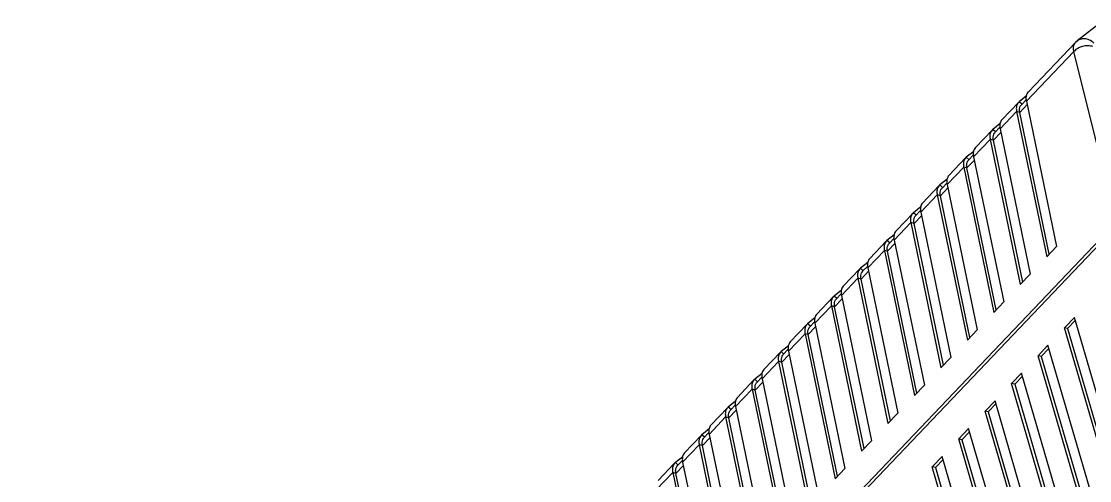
# Model space of a CAD drawing. Header units: millimetres. Extents: x 14343 to 15285, y -9166 to -7819.
# Drawn here: x 14993.4 to 15108.2, y -8567.8 to -8518.4 of the extents above; entities that cross this region are included whole.
import ezdxf

# ---------------------------------------------------------------- set-up
doc = ezdxf.new("R2010")
doc.units = ezdxf.units.MM

# ---------------------------------------------------------------- blocks, each defined once
blk = doc.blocks.new('u9')
at = {"color": 7, "linetype": 'Continuous'}
for p, q in [((-297.249, 47.603), (-179.484, 171.242)), ((-297.158, 47.239), (-179.418, 170.852)), ((-277.705, 73.616), (-282.383, 89.664)), ((-249.464, 74.163), (-252.699, 89.786)), ((-283.11, 88.485), (-278.429, 72.424)), ((-282.047, 89.602), (-277.365, 73.54)), ((-250.528, 73.046), (-253.763, 88.669)), ((-252.965, 89.506), (-249.807, 74.252)), ((-280.549, 70.63), (-285.227, 86.678)), ((-284.891, 86.615), (-280.21, 70.554)), ((-255.809, 86.52), (-252.652, 71.265)), ((-252.309, 71.176), (-255.543, 86.799)), ((-285.955, 85.499), (-281.273, 69.437)), ((-253.373, 70.059), (-256.607, 85.682)), ((-283.394, 67.644), (-288.072, 83.692)), ((-287.736, 83.629), (-283.054, 67.568)), ((-258.654, 83.533), (-255.496, 68.279)), ((-255.153, 68.19), (-258.388, 83.813)), ((-288.799, 82.512), (-284.118, 66.451)), ((-256.217, 67.073), (-259.452, 82.696)), ((-286.238, 64.657), (-290.916, 80.705)), ((-290.58, 80.643), (-285.899, 64.581)), ((-261.499, 80.547), (-258.341, 65.292)), ((-257.998, 65.203), (-261.232, 80.826)), ((-291.644, 79.526), (-286.962, 63.464)), ((-259.062, 64.086), (-262.296, 79.71)), ((-289.083, 61.671), (-293.761, 77.719)), ((-293.425, 77.656), (-288.743, 61.595)), ((-264.343, 77.561), (-261.185, 62.306)), ((-260.843, 62.217), (-264.077, 77.84)), ((-294.489, 76.539), (-289.807, 60.478)), ((-261.906, 61.1), (-265.141, 76.723)), ((-247.684, 76.032), (-249.464, 74.163)), ((-291.928, 58.684), (-296.605, 74.732)), ((-296.269, 74.67), (-291.588, 58.608)), ((-266.921, 74.854), (-267.985, 73.737)), ((-263.687, 59.231), (-266.921, 74.854)), ((-247.884, 75.037), (-249.664, 73.168)), ((-297.334, 73.555), (-292.651, 57.492)), ((-277.705, 73.616), (-278.525, 72.755)), ((-277.365, 73.54), (-278.429, 72.424)), ((-277.705, 73.616), (-277.365, 73.54)), ((-264.751, 58.114), (-267.985, 73.737)), ((-267.188, 74.574), (-264.03, 59.32)), ((-249.807, 74.252), (-250.605, 73.414)), ((-249.807, 74.252), (-249.464, 74.163)), ((-250.528, 73.046), (-252.309, 71.176)), ((-250.534, 72.468), (-249.743, 73.096)), ((-250.514, 72.856), (-249.974, 73.423)), ((-250.04, 73.363), (-249.743, 73.096)), ((-269.766, 71.867), (-270.83, 70.75)), ((-270.032, 71.588), (-266.874, 56.333)), ((-266.532, 56.244), (-269.766, 71.867)), ((-252.652, 71.265), (-253.449, 70.428)), ((-252.652, 71.265), (-252.309, 71.176)), ((-250.728, 72.051), (-252.509, 70.182)), ((-280.549, 70.63), (-281.37, 69.769)), ((-280.21, 70.554), (-281.273, 69.437)), ((-280.549, 70.63), (-280.21, 70.554)), ((-267.595, 55.127), (-270.83, 70.75)), ((-253.378, 69.482), (-252.588, 70.109)), ((-253.359, 69.869), (-252.818, 70.437)), ((-252.884, 70.376), (-252.588, 70.109)), ((-253.573, 69.065), (-255.353, 67.195)), ((-253.373, 70.059), (-255.153, 68.19)), ((-272.61, 68.881), (-273.674, 67.764)), ((-272.877, 68.601), (-269.719, 53.347)), ((-269.376, 53.258), (-272.61, 68.881)), ((-255.496, 68.279), (-256.294, 67.442)), ((-255.496, 68.279), (-255.153, 68.19)), ((-283.394, 67.644), (-284.214, 66.782)), ((-283.054, 67.568), (-284.118, 66.451)), ((-283.394, 67.644), (-283.054, 67.568)), ((-270.44, 52.141), (-273.674, 67.764)), ((-256.217, 67.073), (-257.998, 65.203)), ((-256.223, 66.496), (-255.432, 67.123)), ((-256.203, 66.883), (-255.663, 67.45)), ((-255.729, 67.39), (-255.432, 67.123)), ((-275.455, 65.895), (-276.519, 64.778)), ((-275.721, 65.615), (-272.563, 50.361)), ((-272.221, 50.271), (-275.455, 65.895)), ((-256.417, 66.078), (-258.198, 64.209)), ((-286.238, 64.657), (-287.059, 63.796)), ((-285.899, 64.581), (-286.962, 63.464)), ((-286.238, 64.657), (-285.899, 64.581)), ((-273.284, 49.155), (-276.519, 64.778)), ((-258.341, 65.292), (-259.138, 64.455)), ((-259.048, 63.897), (-258.507, 64.464)), ((-258.573, 64.404), (-258.277, 64.137)), ((-258.341, 65.292), (-257.998, 65.203)), ((-259.062, 64.086), (-260.843, 62.217)), ((-259.067, 63.509), (-258.277, 64.137)), ((-278.299, 62.908), (-279.363, 61.791)), ((-278.566, 62.629), (-275.408, 47.374)), ((-275.065, 47.285), (-278.299, 62.908)), ((-261.185, 62.306), (-261.983, 61.469)), ((-261.185, 62.306), (-260.843, 62.217)), ((-259.262, 63.092), (-261.042, 61.222)), ((-289.083, 61.671), (-289.904, 60.809)), ((-288.743, 61.595), (-289.807, 60.478)), ((-289.083, 61.671), (-288.743, 61.595)), ((-276.129, 46.168), (-279.363, 61.791)), ((-261.906, 61.1), (-263.687, 59.231)), ((-261.912, 60.523), (-261.121, 61.15)), ((-261.892, 60.91), (-261.352, 61.477)), ((-261.418, 61.417), (-261.121, 61.15)), ((-281.144, 59.922), (-282.208, 58.805)), ((-277.91, 44.299), (-281.144, 59.922)), ((-262.106, 60.105), (-263.887, 58.236)), ((-291.928, 58.684), (-292.748, 57.823)), ((-291.588, 58.608), (-292.651, 57.492)), ((-291.928, 58.684), (-291.588, 58.608)), ((-278.973, 43.182), (-282.208, 58.805)), ((-281.41, 59.642), (-278.252, 44.388)), ((-264.03, 59.32), (-264.827, 58.482)), ((-264.03, 59.32), (-263.687, 59.231)), ((-264.751, 58.114), (-266.532, 56.244)), ((-264.756, 57.537), (-263.966, 58.164)), ((-264.737, 57.924), (-264.196, 58.491)), ((-264.262, 58.431), (-263.966, 58.164)), ((-283.988, 56.935), (-285.052, 55.819)), ((-284.255, 56.656), (-281.097, 41.401)), ((-280.754, 41.312), (-283.988, 56.935)), ((-266.874, 56.333), (-267.672, 55.496)), ((-266.874, 56.333), (-266.532, 56.244)), ((-264.951, 57.119), (-266.731, 55.25)), ((-281.818, 40.195), (-285.052, 55.819)), ((-267.601, 54.55), (-266.81, 55.177)), ((-267.581, 54.937), (-267.041, 55.505)), ((-267.107, 55.444), (-266.81, 55.177)), ((-267.795, 54.133), (-269.576, 52.263)), ((-267.595, 55.127), (-269.376, 53.258)), ((-286.833, 53.949), (-287.897, 52.832)), ((-287.099, 53.669), (-283.941, 38.415)), ((-283.599, 38.326), (-286.833, 53.949)), ((-269.719, 53.347), (-270.516, 52.51)), ((-269.719, 53.347), (-269.376, 53.258)), ((-284.662, 37.209), (-287.897, 52.832)), ((-270.44, 52.141), (-272.221, 50.271)), ((-270.445, 51.564), (-269.655, 52.191)), ((-270.426, 51.951), (-269.885, 52.518)), ((-269.951, 52.458), (-269.655, 52.191)), ((-289.677, 50.963), (-290.741, 49.846)), ((-289.944, 50.683), (-286.786, 35.429)), ((-286.443, 35.339), (-289.677, 50.963)), ((-270.64, 51.146), (-272.42, 49.277)), ((-287.507, 34.22), (-290.741, 49.846)), ((-272.563, 50.361), (-273.361, 49.523)), ((-273.27, 48.965), (-272.73, 49.532)), ((-272.796, 49.472), (-272.499, 49.205)), ((-272.563, 50.361), (-272.221, 50.271)), ((-273.284, 49.155), (-275.065, 47.285)), ((-273.29, 48.577), (-272.499, 49.205)), ((-297.158, 47.239), (-292.594, 28.879)), ((-275.408, 47.374), (-276.205, 46.537)), ((-275.408, 47.374), (-275.065, 47.285)), ((-273.484, 48.16), (-275.265, 46.29)), ((-276.129, 46.168), (-277.91, 44.299)), ((-276.134, 45.591), (-275.344, 46.218)), ((-276.115, 45.978), (-275.574, 46.545)), ((-275.64, 46.485), (-275.344, 46.218)), ((-276.329, 45.174), (-278.109, 43.304)), ((-278.252, 44.388), (-279.05, 43.55)), ((-278.252, 44.388), (-277.91, 44.299)), ((-278.973, 43.182), (-280.754, 41.312)), ((-278.979, 42.605), (-278.189, 43.232)), ((-278.959, 42.992), (-278.419, 43.559)), ((-278.485, 43.499), (-278.189, 43.232)), ((-281.097, 41.401), (-281.894, 40.564)), ((-281.097, 41.401), (-280.754, 41.312)), ((-279.173, 42.187), (-280.954, 40.318)), ((-281.823, 39.618), (-281.033, 40.245)), ((-281.804, 40.005), (-281.264, 40.573)), ((-281.329, 40.512), (-281.033, 40.245)), ((-282.018, 39.201), (-283.798, 37.331)), ((-281.818, 40.195), (-283.599, 38.326)), ((-283.941, 38.415), (-284.739, 37.578)), ((-283.941, 38.415), (-283.599, 38.326)), ((-284.662, 37.209), (-286.443, 35.339)), ((-284.668, 36.632), (-283.878, 37.259)), ((-284.648, 37.019), (-284.108, 37.586)), ((-284.174, 37.526), (-283.878, 37.259)), ((-284.862, 36.214), (-286.643, 34.345)), ((-286.786, 35.429), (-287.583, 34.591)), ((-287.493, 34.033), (-286.953, 34.6)), ((-287.018, 34.54), (-286.722, 34.273)), ((-286.786, 35.429), (-286.443, 35.339)), ((-287.507, 34.22), (-292.594, 28.879)), ((-287.512, 33.646), (-286.722, 34.273)), ((-287.707, 33.226), (-292.781, 27.899)), ((-295.648, 25.629), (-292.97, 27.727)), ((-292.971, 27.726), (-292.781, 27.899))]:
    blk.add_line(p, q, dxfattribs=at)
for centre, radius, start, end in [((-250.202, 73.674), 0.738, 308.45051, 312.37169), ((-250.222, 73.695), 0.767, 312.37257, 316.60688), ((-253.047, 70.688), 0.738, 308.45051, 312.37169), ((-253.066, 70.709), 0.767, 312.37257, 316.60688), ((-255.892, 67.701), 0.738, 308.45051, 312.37169), ((-255.911, 67.722), 0.767, 312.37257, 316.60688), ((-258.736, 64.715), 0.738, 308.45051, 312.37169), ((-258.755, 64.736), 0.767, 312.37257, 316.60688), ((-261.581, 61.728), 0.738, 308.45051, 312.37169), ((-261.6, 61.749), 0.767, 312.37257, 316.60688), ((-264.425, 58.742), 0.738, 308.45051, 312.37169), ((-264.444, 58.763), 0.767, 312.37257, 316.60688), ((-267.27, 55.756), 0.738, 308.45051, 312.37169), ((-267.289, 55.777), 0.767, 312.37257, 316.60688), ((-270.114, 52.769), 0.738, 308.45051, 312.37169), ((-270.133, 52.79), 0.767, 312.37257, 316.60688), ((-272.959, 49.783), 0.738, 308.45051, 312.37169), ((-272.978, 49.804), 0.767, 312.37257, 316.60688), ((-275.803, 46.796), 0.738, 308.45051, 312.37169), ((-275.822, 46.817), 0.767, 312.37257, 316.60688), ((-278.648, 43.81), 0.738, 308.45051, 312.37169), ((-278.667, 43.831), 0.767, 312.37257, 316.60688), ((-281.492, 40.824), 0.738, 308.45051, 312.37169), ((-281.511, 40.845), 0.767, 312.37257, 316.60688), ((-284.337, 37.837), 0.738, 308.45051, 312.37169), ((-284.356, 37.858), 0.767, 312.37257, 316.60688), ((-287.181, 34.851), 0.738, 308.45051, 312.37169), ((-287.2, 34.872), 0.767, 312.37257, 316.60688)]:
    blk.add_arc(centre, radius, start, end, dxfattribs=at)
for points, start_tangent, end_tangent in [([(-249.86, 73.587), (-249.974, 73.423)], (-0.444091, -0.8959817), (-0.6871584, -0.7265076)), ([(-249.807, 74.252), (-249.78, 73.89), (-249.86, 73.587)], (0.2027194, -0.9792369), (-0.444091, -0.8959817)), ([(-249.527, 73.365), (-249.432, 73.729), (-249.464, 74.162)], (0.4440944, 0.89598), (-0.2027194, 0.9792369)), ([(-250.728, 72.051), (-250.591, 72.248), (-250.496, 72.612)], (0.6871592, 0.7265069), (0.0794904, 0.9968356)), ([(-250.496, 72.612), (-250.528, 73.046)], (0.0794904, 0.9968356), (-0.2027194, 0.9792369)), ([(-249.664, 73.168), (-249.527, 73.365)], (0.6871576, 0.7265084), (0.4440944, 0.89598)), ([(-252.652, 71.265), (-252.625, 70.904), (-252.704, 70.601)], (0.2027194, -0.9792369), (-0.444091, -0.8959817)), ([(-252.704, 70.601), (-252.818, 70.437)], (-0.444091, -0.8959817), (-0.6871584, -0.7265076)), ([(-252.509, 70.182), (-252.372, 70.379)], (0.6871576, 0.7265084), (0.4440944, 0.89598)), ([(-252.372, 70.379), (-252.277, 70.742), (-252.309, 71.176)], (0.4440944, 0.89598), (-0.2027194, 0.9792369)), ([(-253.573, 69.065), (-253.436, 69.262), (-253.341, 69.625)], (0.6871592, 0.7265069), (0.0794904, 0.9968356)), ([(-253.341, 69.625), (-253.372, 70.059)], (0.0794904, 0.9968356), (-0.2027194, 0.9792369)), ([(-255.496, 68.279), (-255.47, 67.917), (-255.549, 67.614)], (0.2027194, -0.9792369), (-0.444091, -0.8959817)), ([(-255.216, 67.392), (-255.121, 67.756), (-255.153, 68.19)], (0.4440944, 0.89598), (-0.2027194, 0.9792369)), ([(-256.417, 66.078), (-256.28, 66.275), (-256.185, 66.639)], (0.6871592, 0.7265069), (0.0794904, 0.9968356)), ([(-256.185, 66.639), (-256.217, 67.073)], (0.0794904, 0.9968356), (-0.2027194, 0.9792369)), ([(-255.549, 67.614), (-255.663, 67.45)], (-0.444091, -0.8959817), (-0.6871584, -0.7265076)), ([(-255.353, 67.195), (-255.216, 67.392)], (0.6871576, 0.7265084), (0.4440944, 0.89598)), ([(-258.393, 64.628), (-258.508, 64.464)], (-0.444091, -0.8959817), (-0.6871584, -0.7265076)), ([(-258.341, 65.292), (-258.314, 64.931), (-258.393, 64.628)], (0.2027194, -0.9792369), (-0.444091, -0.8959817)), ([(-258.198, 64.209), (-258.061, 64.406)], (0.6871576, 0.7265084), (0.4440944, 0.89598)), ([(-258.061, 64.406), (-257.966, 64.769), (-257.998, 65.203)], (0.4440944, 0.89598), (-0.2027194, 0.9792369)), ([(-259.262, 63.092), (-259.125, 63.289), (-259.03, 63.652)], (0.6871592, 0.7265069), (0.0794904, 0.9968356)), ([(-259.03, 63.652), (-259.061, 64.086)], (0.0794904, 0.9968356), (-0.2027194, 0.9792369)), ([(-261.185, 62.306), (-261.159, 61.944), (-261.238, 61.642)], (0.2027194, -0.9792369), (-0.444091, -0.8959817)), ([(-260.906, 61.42), (-260.81, 61.783), (-260.842, 62.217)], (0.4440944, 0.89598), (-0.2027194, 0.9792369)), ([(-261.874, 60.666), (-261.906, 61.1)], (0.0794904, 0.9968356), (-0.2027194, 0.9792369)), ([(-261.238, 61.642), (-261.352, 61.478)], (-0.444091, -0.8959817), (-0.6871584, -0.7265076)), ([(-261.043, 61.223), (-260.906, 61.42)], (0.6871576, 0.7265084), (0.4440944, 0.89598)), ([(-262.106, 60.106), (-261.969, 60.303), (-261.874, 60.666)], (0.6871592, 0.7265069), (0.0794904, 0.9968356)), ([(-264.082, 58.655), (-264.197, 58.491)], (-0.444091, -0.8959817), (-0.6871584, -0.7265076)), ([(-264.03, 59.32), (-264.003, 58.958), (-264.082, 58.655)], (0.2027194, -0.9792369), (-0.444091, -0.8959817)), ([(-263.75, 58.433), (-263.655, 58.797), (-263.687, 59.23)], (0.4440944, 0.89598), (-0.2027194, 0.9792369)), ([(-264.951, 57.119), (-264.814, 57.316), (-264.719, 57.68)], (0.6871592, 0.7265069), (0.0794904, 0.9968356)), ([(-264.719, 57.68), (-264.751, 58.114)], (0.0794904, 0.9968356), (-0.2027194, 0.9792369)), ([(-263.887, 58.236), (-263.75, 58.433)], (0.6871576, 0.7265084), (0.4440944, 0.89598)), ([(-266.874, 56.333), (-266.848, 55.972), (-266.927, 55.669)], (0.2027194, -0.9792369), (-0.444091, -0.8959817)), ([(-266.927, 55.669), (-267.041, 55.505)], (-0.444091, -0.8959817), (-0.6871584, -0.7265076)), ([(-266.732, 55.25), (-266.595, 55.447)], (0.6871576, 0.7265084), (0.4440944, 0.89598)), ([(-266.595, 55.447), (-266.499, 55.81), (-266.531, 56.244)], (0.4440944, 0.89598), (-0.2027194, 0.9792369)), ([(-267.795, 54.133), (-267.658, 54.33), (-267.563, 54.693)], (0.6871592, 0.7265069), (0.0794904, 0.9968356)), ([(-267.563, 54.693), (-267.595, 55.127)], (0.0794904, 0.9968356), (-0.2027194, 0.9792369)), ([(-269.719, 53.347), (-269.692, 52.985), (-269.771, 52.683)], (0.2027194, -0.9792369), (-0.444091, -0.8959817)), ([(-269.439, 52.46), (-269.344, 52.824), (-269.376, 53.258)], (0.4440944, 0.89598), (-0.2027194, 0.9792369)), ([(-270.64, 51.147), (-270.503, 51.343), (-270.408, 51.707)], (0.6871592, 0.7265069), (0.0794904, 0.9968356)), ([(-270.408, 51.707), (-270.44, 52.141)], (0.0794904, 0.9968356), (-0.2027194, 0.9792369)), ([(-269.771, 52.683), (-269.886, 52.518)], (-0.444091, -0.8959817), (-0.6871584, -0.7265076)), ([(-269.576, 52.263), (-269.439, 52.46)], (0.6871576, 0.7265084), (0.4440944, 0.89598)), ([(-272.616, 49.696), (-272.73, 49.532)], (-0.444091, -0.8959817), (-0.6871584, -0.7265076)), ([(-272.563, 50.361), (-272.537, 49.999), (-272.616, 49.696)], (0.2027194, -0.9792369), (-0.444091, -0.8959817)), ([(-272.421, 49.277), (-272.284, 49.474)], (0.6871576, 0.7265084), (0.4440944, 0.89598)), ([(-272.284, 49.474), (-272.188, 49.837), (-272.22, 50.271)], (0.4440944, 0.89598), (-0.2027194, 0.9792369)), ([(-273.484, 48.16), (-273.347, 48.357), (-273.252, 48.72)], (0.6871592, 0.7265069), (0.0794904, 0.9968356)), ([(-273.252, 48.72), (-273.284, 49.154)], (0.0794904, 0.9968356), (-0.2027194, 0.9792369)), ([(-275.408, 47.374), (-275.381, 47.013), (-275.46, 46.71)], (0.2027194, -0.9792369), (-0.444091, -0.8959817)), ([(-275.128, 46.488), (-275.033, 46.851), (-275.065, 47.285)], (0.4440944, 0.89598), (-0.2027194, 0.9792369)), ([(-276.097, 45.734), (-276.129, 46.168)], (0.0794904, 0.9968356), (-0.2027194, 0.9792369)), ([(-275.46, 46.71), (-275.575, 46.546)], (-0.444091, -0.8959817), (-0.6871584, -0.7265076)), ([(-275.265, 46.291), (-275.128, 46.488)], (0.6871576, 0.7265084), (0.4440944, 0.89598)), ([(-276.329, 45.174), (-276.192, 45.371), (-276.097, 45.734)], (0.6871592, 0.7265069), (0.0794904, 0.9968356)), ([(-278.305, 43.723), (-278.419, 43.559)], (-0.444091, -0.8959817), (-0.6871584, -0.7265076)), ([(-278.252, 44.388), (-278.226, 44.026), (-278.305, 43.723)], (0.2027194, -0.9792369), (-0.444091, -0.8959817)), ([(-277.973, 43.501), (-277.878, 43.865), (-277.909, 44.299)], (0.4440944, 0.89598), (-0.2027194, 0.9792369)), ([(-279.174, 42.187), (-279.036, 42.384), (-278.941, 42.748)], (0.6871592, 0.7265069), (0.0794904, 0.9968356)), ([(-278.941, 42.748), (-278.973, 43.182)], (0.0794904, 0.9968356), (-0.2027194, 0.9792369)), ([(-278.11, 43.304), (-277.973, 43.501)], (0.6871576, 0.7265084), (0.4440944, 0.89598)), ([(-281.097, 41.401), (-281.07, 41.04), (-281.149, 40.737)], (0.2027194, -0.9792369), (-0.444091, -0.8959817)), ([(-281.149, 40.737), (-281.264, 40.573)], (-0.444091, -0.8959817), (-0.6871584, -0.7265076)), ([(-280.954, 40.318), (-280.817, 40.515)], (0.6871576, 0.7265084), (0.4440944, 0.89598)), ([(-280.817, 40.515), (-280.722, 40.878), (-280.754, 41.312)], (0.4440944, 0.89598), (-0.2027194, 0.9792369)), ([(-282.018, 39.201), (-281.881, 39.398), (-281.786, 39.761)], (0.6871592, 0.7265069), (0.0794904, 0.9968356)), ([(-281.786, 39.761), (-281.818, 40.195)], (0.0794904, 0.9968356), (-0.2027194, 0.9792369)), ([(-283.941, 38.415), (-283.915, 38.053), (-283.994, 37.751)], (0.2027194, -0.9792369), (-0.444091, -0.8959817)), ([(-283.662, 37.528), (-283.567, 37.892), (-283.598, 38.326)], (0.4440944, 0.89598), (-0.2027194, 0.9792369)), ([(-284.863, 36.215), (-284.726, 36.412), (-284.63, 36.775)], (0.6871592, 0.7265069), (0.0794904, 0.9968356)), ([(-284.63, 36.775), (-284.662, 37.209)], (0.0794904, 0.9968356), (-0.2027194, 0.9792369)), ([(-283.994, 37.751), (-284.108, 37.586)], (-0.444091, -0.8959817), (-0.6871584, -0.7265076)), ([(-283.799, 37.331), (-283.662, 37.528)], (0.6871576, 0.7265084), (0.4440944, 0.89598)), ([(-286.839, 34.764), (-286.953, 34.6)], (-0.444091, -0.8959817), (-0.6871584, -0.7265076)), ([(-286.786, 35.429), (-286.759, 35.067), (-286.839, 34.764)], (0.2027194, -0.9792369), (-0.444091, -0.8959817)), ([(-286.643, 34.345), (-286.506, 34.542)], (0.6871576, 0.7265084), (0.4440944, 0.89598)), ([(-286.506, 34.542), (-286.411, 34.905), (-286.443, 35.339)], (0.4440944, 0.89598), (-0.2027194, 0.9792369)), ([(-287.475, 33.787), (-287.57, 33.424), (-287.707, 33.226)], (-0.0791329, -0.9968641), (-0.6870029, -0.7266547)), ([(-287.507, 34.22), (-287.475, 33.787)], (0.2027194, -0.9792369), (-0.0791329, -0.9968641)), ([(-294.646, 28.347), (-294.118, 28.261), (-293.543, 28.332), (-293.008, 28.549), (-292.594, 28.879)], (0.9470508, -0.3210837), (0.6656732, 0.7462434)), ([(-292.594, 28.879), (-292.566, 28.712), (-292.554, 28.552), (-292.561, 28.402), (-292.586, 28.262), (-292.629, 28.133), (-292.689, 28.017), (-292.766, 27.915), (-292.781, 27.899)], (0.2169594, -0.9761806), (-0.6898214, -0.7239796)), ([(-294.735, 27.963), (-294.275, 27.637), (-293.758, 27.498), (-293.262, 27.565), (-292.971, 27.727)], (0.7115273, -0.7026585), (0.7891488, 0.614202))]:
    blk.add_spline(points, degree=3, dxfattribs=dict(at, start_tangent=start_tangent, end_tangent=end_tangent))

msp = doc.modelspace()

# ---------------------------------------------------------------- block references
at = {"rotation": 180}
msp.add_blockref('u9', (14813.95, -8492.81), dxfattribs=at)

doc.saveas('drawing.dxf')
